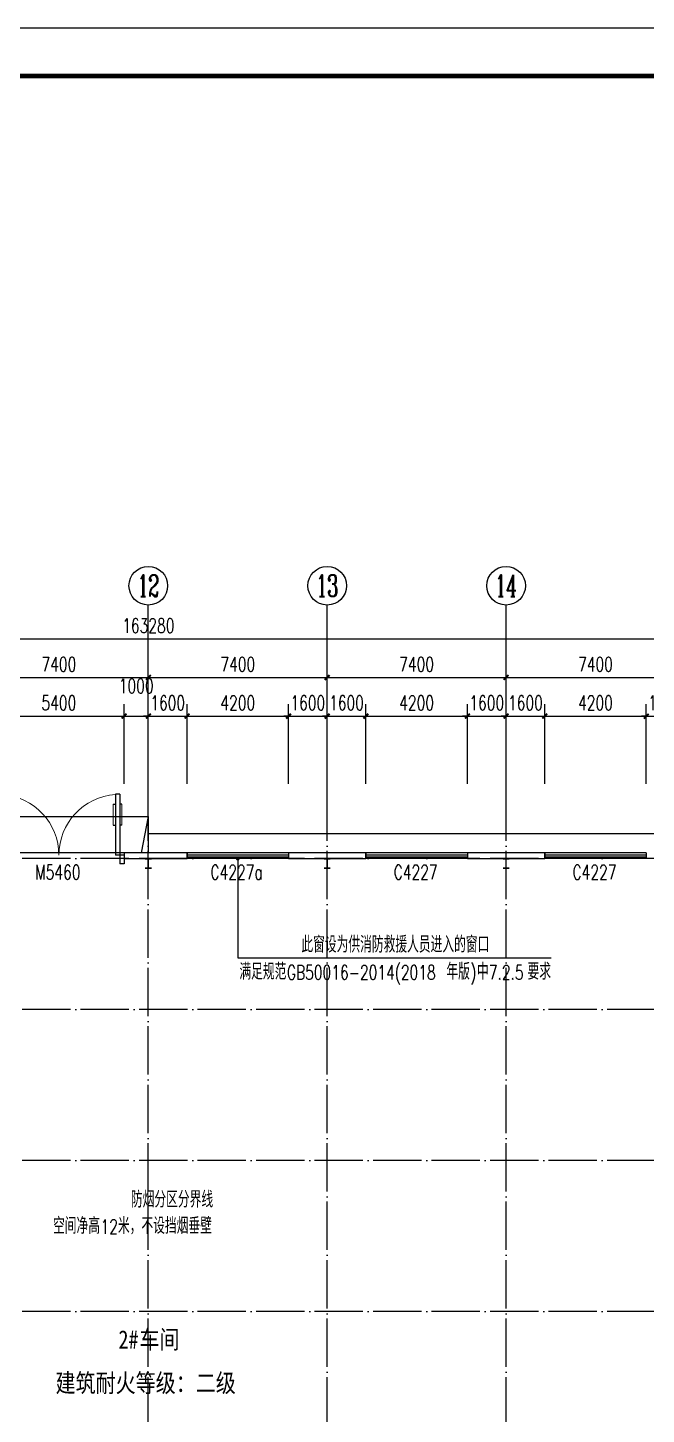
# Model space of a CAD drawing. Extents: x 13898408 to 14113608, y -853943 to -68012.
# Drawn here: x 13993020 to 14018608, y -262646 to -205243 of the extents above; entities that cross this region are included whole.
import ezdxf
from ezdxf.enums import TextEntityAlignment as Align

# ---------------------------------------------------------------- set-up
doc = ezdxf.new("R2010")
doc.units = 0
doc.header["$LTSCALE"] = 1000
doc.header["$MEASUREMENT"] = 0
doc.linetypes.add('DOTE', pattern=[2.42, 2, -0.2, 0.02, -0.2])
for name, color, linetype in [('AXIS', 3, 'Continuous'), ('AXIS_TEXT', 7, 'Continuous'), ('COLUMN', 2, 'Continuous'), ('DIM_LEAD', 3, 'Continuous'), ('DIM_SYMB', 3, 'Continuous'), ('DOTE', 1, 'DOTE'), ('PUB_DIM', 3, 'Continuous'), ('PUB_TEXT', 7, 'Continuous'), ('TK', 4, 'Continuous'), ('WALL-PARAPET', 6, 'Continuous'), ('WINDOW', 4, 'Continuous'), ('WINDOW_TEXT', 7, 'Continuous')]:
    doc.layers.add(name, color=color, linetype=linetype)
doc.styles.add('_TCH_AXIS', font='COMPLEX', dxfattribs={"bigfont": 'GBCBIG'})
doc.styles.add('_TCH_DIM', font='SIMPLEX', dxfattribs={"bigfont": 'GBCBIG'})
doc.styles.add('_TCH_DIM_T3', font='SIMPLEX', dxfattribs={"width": 0.705882, "bigfont": 'GBCBIG'})
doc.styles.add('_TCH_WINDOW', font='SIMPLEX', dxfattribs={"height": 3.5, "bigfont": 'GBCBIG'})
doc.styles.add('COMPLEX', font='COMPLEX')
doc.styles.add('YAYA', font='', dxfattribs={"width": 0.8, "height": 1})
doc.styles.get('YAYA').set_extended_font_data('SimSun')
doc.dimstyles.new('_TCH_ARCH&&200', dxfattribs={"dimtxt": 595, "dimasz": 200, "dimexe": 500, "dimexo": 600, "dimgap": 252.5, "dimtad": 1, "dimdec": 0, "dimzin": 0, "dimdsep": 46, "dimtxsty": '_TCH_DIM_T3', "dimblk": 'ARCHTICK', "dimcen": 0.09, "dimclrt": 7, "dimazin": 2, "dimtfac": 1, "dimtdec": 0, "dimtix": 1, "dimtmove": 2, "dimatfit": 3, "dimfxl": 0, "dimtolj": 1, "dimtzin": 0, "dimarcsym": 0})

# ---------------------------------------------------------------- blocks, each defined once
blk = doc.blocks.new('A$C797E1D2B')
at = {"layer": 'COLUMN'}
h = blk.add_hatch(color=256, dxfattribs=at)
h.paths.add_polyline_path([(125, 400), (250, 400), (250, 388), (130, 388), (130, 200), (125, 200)])
h.paths.add_polyline_path([(0, 400), (125, 400), (125, 200), (120, 200), (120, 388), (0, 388)])
h.paths.add_polyline_path([(0, 12), (120, 12), (120, 200), (125, 200), (125, 0), (0, 0)])
h.paths.add_polyline_path([(125, 200), (130, 200), (130, 12), (250, 12), (250, 0), (125, 0)])
blk.add_lwpolyline([(250, 0), (250, 12), (130, 12), (130, 388), (250, 388), (250, 400), (0, 400), (0, 388), (120, 388), (120, 12), (0, 12), (0, 0)], close=True, dxfattribs=at)
blk = doc.blocks.new('GeYuanFrame_54710130', base_point=(20.09, 4.53))
at = {"layer": 'TK'}
blk.add_lwpolyline([(20.09, 4.53), (20.09, 598.53), (1071.09, 598.53), (1071.09, 4.53)], close=True, dxfattribs=at)
at = {"layer": 'TK', "const_width": 1}
blk.add_lwpolyline([(45.09, 588.53), (1061.09, 588.53), (1061.09, 14.53), (45.09, 14.53)], close=True, dxfattribs=at)
blk = doc.blocks.new('_AXISO')
blk.add_circle((0, 0), 0.5)
at = {"layer": 'AXIS_TEXT', "style": 'COMPLEX', "width": 1.041667}
blk.add_attdef('A', text='', height=0.56, dxfattribs=at).set_placement((-0.25, -0.28), (0.25, -0.28), align=Align.FIT)
blk = doc.blocks.new('_ArchTick')
at = {"color": 0, "linetype": 'ByBlock', "const_width": 0.4}
blk.add_lwpolyline([(-0.5, -0.5), (0.5, 0.5)], dxfattribs=at)
blk = doc.blocks.new('*D99')
at = {"layer": 'AXIS', "color": 0, "lineweight": -2}
for p, q in [((13916368, -236543), (13916368, -230043)), ((14079648, -236543), (14079648, -230043)), ((13916368, -230543), (14079648, -230543))]:
    blk.add_line(p, q, dxfattribs=at)
at = {"layer": 'Defpoints', "color": 0}
for p in [(14079648, -230543), (13916368, -237143), (14079648, -237143)]:
    blk.add_point(p, dxfattribs=at)
at = {"layer": 'AXIS', "color": 0, "lineweight": -2, "xscale": 200, "yscale": 200, "zscale": 200, "rotation": 180}
blk.add_blockref('_ArchTick', (13916368, -230543), dxfattribs=at)
at = {"layer": 'AXIS', "color": 0, "lineweight": -2, "xscale": 200, "yscale": 200, "zscale": 200}
blk.add_blockref('_ArchTick', (14079648, -230543), dxfattribs=at)
at = {"layer": 'AXIS', "color": 7, "insert": (13998008, -229993), "char_height": 595, "attachment_point": 5, "style": '_TCH_DIM_T3'}
blk.add_mtext('\\A1;163280', dxfattribs=at)
blk = doc.blocks.new('*D111')
at = {"layer": 'AXIS', "color": 0, "lineweight": -2}
for p, q in [((13990608, -236543), (13990608, -231643)), ((13998008, -236543), (13998008, -231643)), ((13990608, -232143), (13998008, -232143))]:
    blk.add_line(p, q, dxfattribs=at)
at = {"layer": 'Defpoints', "color": 0}
for p in [(13998008, -232143), (13990608, -237143), (13998008, -237143)]:
    blk.add_point(p, dxfattribs=at)
at = {"layer": 'AXIS', "color": 0, "lineweight": -2, "xscale": 200, "yscale": 200, "zscale": 200, "rotation": 180}
blk.add_blockref('_ArchTick', (13990608, -232143), dxfattribs=at)
at = {"layer": 'AXIS', "color": 0, "lineweight": -2, "xscale": 200, "yscale": 200, "zscale": 200}
blk.add_blockref('_ArchTick', (13998008, -232143), dxfattribs=at)
at = {"layer": 'AXIS', "color": 7, "insert": (13994308, -231593), "char_height": 595, "attachment_point": 5, "style": '_TCH_DIM_T3'}
blk.add_mtext('\\A1;7400', dxfattribs=at)
blk = doc.blocks.new('*D112')
at = {"layer": 'AXIS', "color": 0, "lineweight": -2}
for p, q in [((13998008, -236543), (13998008, -231643)), ((14005408, -236543), (14005408, -231643)), ((13998008, -232143), (14005408, -232143))]:
    blk.add_line(p, q, dxfattribs=at)
at = {"layer": 'Defpoints', "color": 0}
for p in [(14005408, -232143), (13998008, -237143), (14005408, -237143)]:
    blk.add_point(p, dxfattribs=at)
at = {"layer": 'AXIS', "color": 0, "lineweight": -2, "xscale": 200, "yscale": 200, "zscale": 200, "rotation": 180}
blk.add_blockref('_ArchTick', (13998008, -232143), dxfattribs=at)
at = {"layer": 'AXIS', "color": 0, "lineweight": -2, "xscale": 200, "yscale": 200, "zscale": 200}
blk.add_blockref('_ArchTick', (14005408, -232143), dxfattribs=at)
at = {"layer": 'AXIS', "color": 7, "insert": (14001708, -231593), "char_height": 595, "attachment_point": 5, "style": '_TCH_DIM_T3'}
blk.add_mtext('\\A1;7400', dxfattribs=at)
blk = doc.blocks.new('*D113')
at = {"layer": 'AXIS', "color": 0, "lineweight": -2}
for p, q in [((14005408, -236543), (14005408, -231643)), ((14012808, -236543), (14012808, -231643)), ((14005408, -232143), (14012808, -232143))]:
    blk.add_line(p, q, dxfattribs=at)
at = {"layer": 'Defpoints', "color": 0}
for p in [(14012808, -232143), (14005408, -237143), (14012808, -237143)]:
    blk.add_point(p, dxfattribs=at)
at = {"layer": 'AXIS', "color": 0, "lineweight": -2, "xscale": 200, "yscale": 200, "zscale": 200, "rotation": 180}
blk.add_blockref('_ArchTick', (14005408, -232143), dxfattribs=at)
at = {"layer": 'AXIS', "color": 0, "lineweight": -2, "xscale": 200, "yscale": 200, "zscale": 200}
blk.add_blockref('_ArchTick', (14012808, -232143), dxfattribs=at)
at = {"layer": 'AXIS', "color": 7, "insert": (14009108, -231593), "char_height": 595, "attachment_point": 5, "style": '_TCH_DIM_T3'}
blk.add_mtext('\\A1;7400', dxfattribs=at)
blk = doc.blocks.new('*D114')
at = {"layer": 'AXIS', "color": 0, "lineweight": -2}
for p, q in [((14012808, -236543), (14012808, -231643)), ((14020208, -236543), (14020208, -231643)), ((14012808, -232143), (14020208, -232143))]:
    blk.add_line(p, q, dxfattribs=at)
at = {"layer": 'Defpoints', "color": 0}
for p in [(14020208, -232143), (14012808, -237143), (14020208, -237143)]:
    blk.add_point(p, dxfattribs=at)
at = {"layer": 'AXIS', "color": 0, "lineweight": -2, "xscale": 200, "yscale": 200, "zscale": 200, "rotation": 180}
blk.add_blockref('_ArchTick', (14012808, -232143), dxfattribs=at)
at = {"layer": 'AXIS', "color": 0, "lineweight": -2, "xscale": 200, "yscale": 200, "zscale": 200}
blk.add_blockref('_ArchTick', (14020208, -232143), dxfattribs=at)
at = {"layer": 'AXIS', "color": 7, "insert": (14016508, -231593), "char_height": 595, "attachment_point": 5, "style": '_TCH_DIM_T3'}
blk.add_mtext('\\A1;7400', dxfattribs=at)
blk = doc.blocks.new('$DorLib2D$00000011')
for p, q in [((-0.467, 0.471), (-0.467, -0.062)), ((-0.467, 0.471), (-0.433, 0.471)), ((-0.433, 0.471), (-0.433, 0.004)), ((0.433, 0.471), (0.433, 0.004)), ((0.467, 0.471), (0.433, 0.471)), ((0.467, 0.471), (0.467, -0.062)), ((-0.483, 0.396), (-0.467, 0.396)), ((-0.417, 0.396), (-0.433, 0.396)), ((0.417, 0.396), (0.433, 0.396)), ((0.483, 0.396), (0.467, 0.396)), ((-0.483, 0.235), (-0.467, 0.235)), ((-0.417, 0.235), (-0.433, 0.235)), ((0.417, 0.235), (0.433, 0.235)), ((0.483, 0.235), (0.467, 0.235)), ((-0.5, 0.004), (-0.433, 0.004)), ((-0.5, 0.004), (-0.5, -0.062)), ((0.5, 0.004), (0.433, 0.004)), ((0.5, 0.004), (0.5, -0.062)), ((-0.5, -0.062), (-0.467, -0.062)), ((0.5, -0.062), (0.467, -0.062))]:
    blk.add_line(p, q)
at = {"lineweight": 13}
for p, q in [((-0.483, 0.396), (-0.483, 0.235)), ((-0.417, 0.396), (-0.417, 0.235)), ((0.417, 0.396), (0.417, 0.235)), ((0.483, 0.396), (0.483, 0.235))]:
    blk.add_line(p, q, dxfattribs=at)
for centre, start, end in [((-0.467, 0.004), 0, 85.904), ((0.467, 0.004), 94.096, 180)]:
    blk.add_arc(centre, 0.467, start, end, dxfattribs=at)
blk = doc.blocks.new('$TCHSYS$WIN2D')
for p, q in [((-0.5, 0.5), (0.5, 0.5)), ((-0.5, 0.5), (-0.5, -0.5)), ((0.5, 0.5), (0.5, -0.5)), ((0.5, 0.167), (-0.5, 0.167)), ((0.5, -0.167), (-0.5, -0.167)), ((-0.5, -0.5), (0.5, -0.5))]:
    blk.add_line(p, q)
blk = doc.blocks.new('*D472')
at = {"layer": 'Defpoints', "color": 0}
for p in [(13997008, -233743), (13991608, -237143), (13997008, -237143)]:
    blk.add_point(p, dxfattribs=at)
at = {"layer": 'PUB_DIM', "color": 0, "lineweight": -2}
for p, q in [((13991608, -236543), (13991608, -233243)), ((13997008, -236543), (13997008, -233243)), ((13991608, -233743), (13997008, -233743))]:
    blk.add_line(p, q, dxfattribs=at)
at = {"layer": 'PUB_DIM', "color": 0, "lineweight": -2, "xscale": 200, "yscale": 200, "zscale": 200, "rotation": 180}
blk.add_blockref('_ArchTick', (13991608, -233743), dxfattribs=at)
at = {"layer": 'PUB_DIM', "color": 0, "lineweight": -2, "xscale": 200, "yscale": 200, "zscale": 200}
blk.add_blockref('_ArchTick', (13997008, -233743), dxfattribs=at)
at = {"layer": 'PUB_DIM', "color": 7, "insert": (13994308, -233193), "char_height": 595, "attachment_point": 5, "style": '_TCH_DIM_T3'}
blk.add_mtext('\\A1;5400', dxfattribs=at)
blk = doc.blocks.new('*D473')
at = {"layer": 'Defpoints', "color": 0}
for p in [(13998008, -233743), (13997008, -237143), (13998008, -237143)]:
    blk.add_point(p, dxfattribs=at)
at = {"layer": 'PUB_DIM', "color": 0, "lineweight": -2}
for p, q in [((13997008, -236543), (13997008, -233243)), ((13998008, -236543), (13998008, -233243)), ((13997008, -233743), (13998008, -233743))]:
    blk.add_line(p, q, dxfattribs=at)
at = {"layer": 'PUB_DIM', "color": 0, "lineweight": -2, "xscale": 200, "yscale": 200, "zscale": 200, "rotation": 180}
blk.add_blockref('_ArchTick', (13997008, -233743), dxfattribs=at)
at = {"layer": 'PUB_DIM', "color": 0, "lineweight": -2, "xscale": 200, "yscale": 200, "zscale": 200}
blk.add_blockref('_ArchTick', (13998008, -233743), dxfattribs=at)
at = {"layer": 'PUB_DIM', "color": 7, "insert": (13997508, -232493), "char_height": 595, "attachment_point": 5, "style": '_TCH_DIM_T3'}
blk.add_mtext('\\A1;1000', dxfattribs=at)
blk = doc.blocks.new('*D474')
at = {"layer": 'Defpoints', "color": 0}
for p in [(13999608, -233743), (13998008, -237143), (13999608, -237143)]:
    blk.add_point(p, dxfattribs=at)
at = {"layer": 'PUB_DIM', "color": 0, "lineweight": -2}
for p, q in [((13998008, -236543), (13998008, -233243)), ((13999608, -236543), (13999608, -233243)), ((13998008, -233743), (13997808, -233743)), ((13998008, -233743), (13999608, -233743)), ((13999608, -233743), (13999808, -233743))]:
    blk.add_line(p, q, dxfattribs=at)
at = {"layer": 'PUB_DIM', "color": 0, "lineweight": -2, "xscale": 200, "yscale": 200, "zscale": 200}
blk.add_blockref('_ArchTick', (13998008, -233743), dxfattribs=at)
at = {"layer": 'PUB_DIM', "color": 0, "lineweight": -2, "xscale": 200, "yscale": 200, "zscale": 200, "rotation": 180}
blk.add_blockref('_ArchTick', (13999608, -233743), dxfattribs=at)
at = {"layer": 'PUB_DIM', "color": 7, "insert": (13998808, -233193), "char_height": 595, "attachment_point": 5, "style": '_TCH_DIM_T3'}
blk.add_mtext('\\A1;1600', dxfattribs=at)
blk = doc.blocks.new('*D475')
at = {"layer": 'Defpoints', "color": 0}
for p in [(14003808, -233743), (13999608, -237143), (14003808, -237143)]:
    blk.add_point(p, dxfattribs=at)
at = {"layer": 'PUB_DIM', "color": 0, "lineweight": -2}
for p, q in [((13999608, -236543), (13999608, -233243)), ((14003808, -236543), (14003808, -233243)), ((13999608, -233743), (14003808, -233743))]:
    blk.add_line(p, q, dxfattribs=at)
at = {"layer": 'PUB_DIM', "color": 0, "lineweight": -2, "xscale": 200, "yscale": 200, "zscale": 200, "rotation": 180}
blk.add_blockref('_ArchTick', (13999608, -233743), dxfattribs=at)
at = {"layer": 'PUB_DIM', "color": 0, "lineweight": -2, "xscale": 200, "yscale": 200, "zscale": 200}
blk.add_blockref('_ArchTick', (14003808, -233743), dxfattribs=at)
at = {"layer": 'PUB_DIM', "color": 7, "insert": (14001708, -233193), "char_height": 595, "attachment_point": 5, "style": '_TCH_DIM_T3'}
blk.add_mtext('\\A1;4200', dxfattribs=at)
blk = doc.blocks.new('*D476')
at = {"layer": 'Defpoints', "color": 0}
for p in [(14005408, -233743), (14003808, -237143), (14005408, -237143)]:
    blk.add_point(p, dxfattribs=at)
at = {"layer": 'PUB_DIM', "color": 0, "lineweight": -2}
for p, q in [((14003808, -236543), (14003808, -233243)), ((14005408, -236543), (14005408, -233243)), ((14003808, -233743), (14003608, -233743)), ((14003808, -233743), (14005408, -233743)), ((14005408, -233743), (14005608, -233743))]:
    blk.add_line(p, q, dxfattribs=at)
at = {"layer": 'PUB_DIM', "color": 0, "lineweight": -2, "xscale": 200, "yscale": 200, "zscale": 200}
blk.add_blockref('_ArchTick', (14003808, -233743), dxfattribs=at)
at = {"layer": 'PUB_DIM', "color": 0, "lineweight": -2, "xscale": 200, "yscale": 200, "zscale": 200, "rotation": 180}
blk.add_blockref('_ArchTick', (14005408, -233743), dxfattribs=at)
at = {"layer": 'PUB_DIM', "color": 7, "insert": (14004608, -233193), "char_height": 595, "attachment_point": 5, "style": '_TCH_DIM_T3'}
blk.add_mtext('\\A1;1600', dxfattribs=at)
blk = doc.blocks.new('*D477')
at = {"layer": 'Defpoints', "color": 0}
for p in [(14007008, -233743), (14005408, -237143), (14007008, -237143)]:
    blk.add_point(p, dxfattribs=at)
at = {"layer": 'PUB_DIM', "color": 0, "lineweight": -2}
for p, q in [((14005408, -236543), (14005408, -233243)), ((14007008, -236543), (14007008, -233243)), ((14005408, -233743), (14005208, -233743)), ((14005408, -233743), (14007008, -233743)), ((14007008, -233743), (14007208, -233743))]:
    blk.add_line(p, q, dxfattribs=at)
at = {"layer": 'PUB_DIM', "color": 0, "lineweight": -2, "xscale": 200, "yscale": 200, "zscale": 200}
blk.add_blockref('_ArchTick', (14005408, -233743), dxfattribs=at)
at = {"layer": 'PUB_DIM', "color": 0, "lineweight": -2, "xscale": 200, "yscale": 200, "zscale": 200, "rotation": 180}
blk.add_blockref('_ArchTick', (14007008, -233743), dxfattribs=at)
at = {"layer": 'PUB_DIM', "color": 7, "insert": (14006208, -233193), "char_height": 595, "attachment_point": 5, "style": '_TCH_DIM_T3'}
blk.add_mtext('\\A1;1600', dxfattribs=at)
blk = doc.blocks.new('*D478')
at = {"layer": 'Defpoints', "color": 0}
for p in [(14011208, -233743), (14007008, -237143), (14011208, -237143)]:
    blk.add_point(p, dxfattribs=at)
at = {"layer": 'PUB_DIM', "color": 0, "lineweight": -2}
for p, q in [((14007008, -236543), (14007008, -233243)), ((14011208, -236543), (14011208, -233243)), ((14007008, -233743), (14011208, -233743))]:
    blk.add_line(p, q, dxfattribs=at)
at = {"layer": 'PUB_DIM', "color": 0, "lineweight": -2, "xscale": 200, "yscale": 200, "zscale": 200, "rotation": 180}
blk.add_blockref('_ArchTick', (14007008, -233743), dxfattribs=at)
at = {"layer": 'PUB_DIM', "color": 0, "lineweight": -2, "xscale": 200, "yscale": 200, "zscale": 200}
blk.add_blockref('_ArchTick', (14011208, -233743), dxfattribs=at)
at = {"layer": 'PUB_DIM', "color": 7, "insert": (14009108, -233193), "char_height": 595, "attachment_point": 5, "style": '_TCH_DIM_T3'}
blk.add_mtext('\\A1;4200', dxfattribs=at)
blk = doc.blocks.new('*D479')
at = {"layer": 'Defpoints', "color": 0}
for p in [(14012808, -233743), (14011208, -237143), (14012808, -237143)]:
    blk.add_point(p, dxfattribs=at)
at = {"layer": 'PUB_DIM', "color": 0, "lineweight": -2}
for p, q in [((14011208, -236543), (14011208, -233243)), ((14012808, -236543), (14012808, -233243)), ((14011208, -233743), (14011008, -233743)), ((14011208, -233743), (14012808, -233743)), ((14012808, -233743), (14013008, -233743))]:
    blk.add_line(p, q, dxfattribs=at)
at = {"layer": 'PUB_DIM', "color": 0, "lineweight": -2, "xscale": 200, "yscale": 200, "zscale": 200}
blk.add_blockref('_ArchTick', (14011208, -233743), dxfattribs=at)
at = {"layer": 'PUB_DIM', "color": 0, "lineweight": -2, "xscale": 200, "yscale": 200, "zscale": 200, "rotation": 180}
blk.add_blockref('_ArchTick', (14012808, -233743), dxfattribs=at)
at = {"layer": 'PUB_DIM', "color": 7, "insert": (14012008, -233193), "char_height": 595, "attachment_point": 5, "style": '_TCH_DIM_T3'}
blk.add_mtext('\\A1;1600', dxfattribs=at)
blk = doc.blocks.new('*D480')
at = {"layer": 'Defpoints', "color": 0}
for p in [(14014408, -233743), (14012808, -237143), (14014408, -237143)]:
    blk.add_point(p, dxfattribs=at)
at = {"layer": 'PUB_DIM', "color": 0, "lineweight": -2}
for p, q in [((14012808, -236543), (14012808, -233243)), ((14014408, -236543), (14014408, -233243)), ((14012808, -233743), (14012608, -233743)), ((14012808, -233743), (14014408, -233743)), ((14014408, -233743), (14014608, -233743))]:
    blk.add_line(p, q, dxfattribs=at)
at = {"layer": 'PUB_DIM', "color": 0, "lineweight": -2, "xscale": 200, "yscale": 200, "zscale": 200}
blk.add_blockref('_ArchTick', (14012808, -233743), dxfattribs=at)
at = {"layer": 'PUB_DIM', "color": 0, "lineweight": -2, "xscale": 200, "yscale": 200, "zscale": 200, "rotation": 180}
blk.add_blockref('_ArchTick', (14014408, -233743), dxfattribs=at)
at = {"layer": 'PUB_DIM', "color": 7, "insert": (14013608, -233193), "char_height": 595, "attachment_point": 5, "style": '_TCH_DIM_T3'}
blk.add_mtext('\\A1;1600', dxfattribs=at)
blk = doc.blocks.new('*D481')
at = {"layer": 'Defpoints', "color": 0}
for p in [(14018608, -233743), (14014408, -237143), (14018608, -237143)]:
    blk.add_point(p, dxfattribs=at)
at = {"layer": 'PUB_DIM', "color": 0, "lineweight": -2}
for p, q in [((14014408, -236543), (14014408, -233243)), ((14018608, -236543), (14018608, -233243)), ((14014408, -233743), (14018608, -233743))]:
    blk.add_line(p, q, dxfattribs=at)
at = {"layer": 'PUB_DIM', "color": 0, "lineweight": -2, "xscale": 200, "yscale": 200, "zscale": 200, "rotation": 180}
blk.add_blockref('_ArchTick', (14014408, -233743), dxfattribs=at)
at = {"layer": 'PUB_DIM', "color": 0, "lineweight": -2, "xscale": 200, "yscale": 200, "zscale": 200}
blk.add_blockref('_ArchTick', (14018608, -233743), dxfattribs=at)
at = {"layer": 'PUB_DIM', "color": 7, "insert": (14016508, -233193), "char_height": 595, "attachment_point": 5, "style": '_TCH_DIM_T3'}
blk.add_mtext('\\A1;4200', dxfattribs=at)
blk = doc.blocks.new('*D482')
at = {"layer": 'Defpoints', "color": 0}
for p in [(14020208, -233743), (14018608, -237143), (14020208, -237143)]:
    blk.add_point(p, dxfattribs=at)
at = {"layer": 'PUB_DIM', "color": 0, "lineweight": -2}
for p, q in [((14018608, -236543), (14018608, -233243)), ((14020208, -236543), (14020208, -233243)), ((14018608, -233743), (14018408, -233743)), ((14018608, -233743), (14020208, -233743)), ((14020208, -233743), (14020408, -233743))]:
    blk.add_line(p, q, dxfattribs=at)
at = {"layer": 'PUB_DIM', "color": 0, "lineweight": -2, "xscale": 200, "yscale": 200, "zscale": 200}
blk.add_blockref('_ArchTick', (14018608, -233743), dxfattribs=at)
at = {"layer": 'PUB_DIM', "color": 0, "lineweight": -2, "xscale": 200, "yscale": 200, "zscale": 200, "rotation": 180}
blk.add_blockref('_ArchTick', (14020208, -233743), dxfattribs=at)
at = {"layer": 'PUB_DIM', "color": 7, "insert": (14019408, -233193), "char_height": 595, "attachment_point": 5, "style": '_TCH_DIM_T3'}
blk.add_mtext('\\A1;1600', dxfattribs=at)

msp = doc.modelspace()

# ---------------------------------------------------------------- linework, layer by layer
at = {"ltscale": 0.5}
msp.add_line((13998008, -237903.1), (13997708, -239403.1), dxfattribs=at)
for points in [[(13990608, -239403.1), (13990608, -237903.1), (13998008, -237903.1), (13998008, -239403.1)], [(13998008, -238603.1), (14049808, -238603.1)]]:
    msp.add_lwpolyline(points, dxfattribs=at)
at = {"layer": 'AXIS'}
for p, q in [((13998008, -237143.1), (13998008, -229143.1)), ((14005408, -237143.1), (14005408, -229143.1)), ((14012808, -237143.1), (14012808, -229143.1))]:
    msp.add_line(p, q, dxfattribs=at)
at = {"layer": 'DIM_LEAD'}
for p, q in [((14001708, -239643.1), (14001708, -243743.1)), ((14001708, -243743.1), (14014669.7, -243743.1))]:
    msp.add_line(p, q, dxfattribs=at)
at = {"layer": 'DIM_LEAD', "const_width": 80}
msp.add_lwpolyline([(14001708, -239603.1, 1), (14001708, -239683.1, 1)], format="xyb", close=True, dxfattribs=at)
at = {"layer": 'DIM_SYMB'}
msp.add_lwpolyline([(14000608, -254335, 0, 0, 0), (13992608, -254335, 0, 0, 0), (13991208, -254335, 160, 0, 0), (13990608, -254335, 0, 0, 0)], format="xyseb", dxfattribs=at)
at = {"layer": 'DOTE'}
for p, q in [((13998008, -292143.1), (13998008, -237143.1)), ((14005408, -292143.1), (14005408, -237143.1)), ((14012808, -292143.1), (14012808, -237143.1)), ((14081908, -239643.1), (13914108, -239643.1)), ((14081908, -245893.1), (13914108, -245893.1)), ((14081908, -252143.1), (13914108, -252143.1)), ((14081908, -258393.1), (13914108, -258393.1))]:
    msp.add_line(p, q, dxfattribs=at)
at = {"layer": 'WALL-PARAPET'}
for p, q in [((13999608, -239403.1), (13997008, -239403.1)), ((13997008, -239403.1), (13997008, -239643.1)), ((13997008, -239643.1), (13999608, -239643.1)), ((13999608, -239643.1), (13999608, -239403.1)), ((14007008, -239403.1), (14003808, -239403.1)), ((14003808, -239403.1), (14003808, -239643.1)), ((14003808, -239643.1), (14007008, -239643.1)), ((14007008, -239643.1), (14007008, -239403.1)), ((14014408, -239403.1), (14011208, -239403.1)), ((14011208, -239403.1), (14011208, -239643.1)), ((14011208, -239643.1), (14014408, -239643.1)), ((14014408, -239643.1), (14014408, -239403.1))]:
    msp.add_line(p, q, dxfattribs=at)
at = {"layer": 'WINDOW'}
msp.add_line((13997008, -239403.1), (13991608, -239403.1), dxfattribs=at)

# ---------------------------------------------------------------- block references
at = {"xscale": 200, "yscale": 200, "zscale": 200}
msp.add_blockref('GeYuanFrame_54710130', (13898408, -324043.1), dxfattribs=at)
at = {"rotation": 180}
for p in [(13998133, -239643.1), (14005533, -239643.1), (14012933, -239643.1)]:
    msp.add_blockref('A$C797E1D2B', p, dxfattribs=at)
at = {"layer": 'AXIS'}
ref = msp.add_blockref('_AXISO', (13998008, -228343.1), dxfattribs=dict(at, xscale=1600, yscale=1600, zscale=1600))
ref.add_attrib('A', '12', dxfattribs={"layer": 'AXIS_TEXT', "ltscale": 0.5, "height": 905.1, "style": '_TCH_AXIS', "width": 0.724138}).set_placement((13997555.4, -228795.6), (13998460.5, -228795.6), align=Align.FIT)
ref = msp.add_blockref('_AXISO', (14005408, -228343.1), dxfattribs=dict(at, xscale=1600, yscale=1600, zscale=1600))
ref.add_attrib('A', '13', dxfattribs={"layer": 'AXIS_TEXT', "ltscale": 0.5, "height": 905.1, "style": '_TCH_AXIS', "width": 0.724138}).set_placement((14004955.4, -228795.6), (14005860.5, -228795.6), align=Align.FIT)
ref = msp.add_blockref('_AXISO', (14012808, -228343.1), dxfattribs=dict(at, xscale=1600, yscale=1600, zscale=1600))
ref.add_attrib('A', '14', dxfattribs={"layer": 'AXIS_TEXT', "ltscale": 0.5, "height": 905.1, "style": '_TCH_AXIS', "width": 0.677419}).set_placement((14012355.4, -228795.6), (14013260.5, -228795.6), align=Align.FIT)
at = {"layer": 'WINDOW'}
ref = msp.add_blockref('$DorLib2D$00000011', (13994308, -239523.1), dxfattribs=dict(at, xscale=5400, yscale=-5400, zscale=5400, rotation=180))
ref.add_attrib('A', 'M5460', (13993328, -240500.4), dxfattribs={"layer": 'WINDOW_TEXT', "ltscale": 0.5, "height": 595, "style": '_TCH_WINDOW', "width": 0.705882})
ref = msp.add_blockref('$TCHSYS$WIN2D', (14001708, -239523.1), dxfattribs=dict(at, xscale=4200, yscale=-240, zscale=4200, rotation=180))
ref.add_attrib('A', 'C4227a', (14000578, -240500.4), dxfattribs={"layer": 'WINDOW_TEXT', "ltscale": 0.5, "height": 595, "style": '_TCH_WINDOW', "width": 0.705882})
ref = msp.add_blockref('$TCHSYS$WIN2D', (14009108, -239523.1), dxfattribs=dict(at, xscale=4200, yscale=-240, zscale=4200, rotation=180))
ref.add_attrib('A', 'C4227', (14008158, -240500.4), dxfattribs={"layer": 'WINDOW_TEXT', "ltscale": 0.5, "height": 595, "style": '_TCH_WINDOW', "width": 0.705882})
ref = msp.add_blockref('$TCHSYS$WIN2D', (14016508, -239523.1), dxfattribs=dict(at, xscale=4200, yscale=-240, zscale=4200, rotation=180))
ref.add_attrib('A', 'C4227', (14015558, -240500.4), dxfattribs={"layer": 'WINDOW_TEXT', "ltscale": 0.5, "height": 595, "style": '_TCH_WINDOW', "width": 0.705882})

# ---------------------------------------------------------------- texts
at = {"layer": 'PUB_TEXT', "style": '_TCH_DIM'}
for s, height, p in [('此窗设为供消防救援人员进入的窗口', 675.177, (14004338.9, -243533.1)), ('满足规范', 675.18, (14001774.4, -244653.1)), ('年版', 675.18, (14010340.3, -244653.1)), ('中', 675.2, (14011603.3, -244653.1)), ('要求', 675.18, (14013694.8, -244653.1)), ('防烟分区分界线', 675.18, (13997286.7, -254087.8)), ('空间净高', 675.18, (13994064.6, -255178)), ('米，不设挡烟垂壁', 675.18, (13996750.5, -255178))]:
    msp.add_text(s, height=height, dxfattribs=at).set_placement(p)
at = {"layer": 'PUB_TEXT'}
for s, height, style, width, p in [('GB50016-2014(2018', 595, '_TCH_DIM', 0.705882, (14003740.3, -244653.1)), (')', 595, '_TCH_DIM', 0.705882, (14011323.3, -244653.1)), ('7.2.5', 595, '_TCH_DIM', 0.705882, (14012094.8, -244653.1)), ('12', 595, '_TCH_DIM', 0.705882, (13996030.5, -255178)), ('2#', 759.49, 'YAYA', 0.8, (13996774.2, -259929.8)), ('车间', 759.49, 'YAYA', 0.8, (13997638.4, -259929.8)), ('建筑耐火等级：二级', 759.49, 'YAYA', 0.8, (13994168.3, -261729.8))]:
    msp.add_text(s, height=height, dxfattribs=dict(at, style=style, width=width)).set_placement(p)

# ---------------------------------------------------------------- dimensions: what is measured, and where the dimension line sits
at = {"layer": 'AXIS'}
for p1, p2, distance, text, picture, middle in [((13916368, -237143.1), (14079648, -237143.1), 6600, '163280', '*D99', (13998008, -229993.1)), ((13990608, -237143.1), (13998008, -237143.1), 5000, '7400', '*D111', (13994308, -231593.1)), ((13998008, -237143.1), (14005408, -237143.1), 5000, '7400', '*D112', (14001708, -231593.1)), ((14005408, -237143.1), (14012808, -237143.1), 5000, '7400', '*D113', (14009108, -231593.1)), ((14012808, -237143.1), (14020208, -237143.1), 5000, '7400', '*D114', (14016508, -231593.1))]:
    dim = msp.add_aligned_dim(p1=p1, p2=p2, distance=distance, text=text, dimstyle='_TCH_ARCH&&200', dxfattribs=at)
    dim.commit()
    dim.dimension.update_dxf_attribs({"geometry": picture, "text_midpoint": middle})
at = {"layer": 'PUB_DIM'}
dim = msp.add_linear_dim(base=(13998008, -233743.1), p1=(13997008, -237143.1), p2=(13998008, -237143.1), angle=0, text='1000', dimstyle='_TCH_ARCH&&200', dxfattribs=at)
dim.commit()
dim.dimension.update_dxf_attribs({"geometry": '*D473', "text_midpoint": (13997508, -232493.1), "dimtype": 161})
for p1, p2, text, picture, middle in [((13991608, -237143.1), (13997008, -237143.1), '5400', '*D472', (13994308, -233193.1)), ((13998008, -237143.1), (13999608, -237143.1), '1600', '*D474', (13998808, -233193.1)), ((13999608, -237143.1), (14003808, -237143.1), '4200', '*D475', (14001708, -233193.1)), ((14003808, -237143.1), (14005408, -237143.1), '1600', '*D476', (14004608, -233193.1)), ((14005408, -237143.1), (14007008, -237143.1), '1600', '*D477', (14006208, -233193.1)), ((14007008, -237143.1), (14011208, -237143.1), '4200', '*D478', (14009108, -233193.1)), ((14011208, -237143.1), (14012808, -237143.1), '1600', '*D479', (14012008, -233193.1)), ((14012808, -237143.1), (14014408, -237143.1), '1600', '*D480', (14013608, -233193.1)), ((14014408, -237143.1), (14018608, -237143.1), '4200', '*D481', (14016508, -233193.1)), ((14018608, -237143.1), (14020208, -237143.1), '1600', '*D482', (14019408, -233193.1))]:
    dim = msp.add_aligned_dim(p1=p1, p2=p2, distance=3400, text=text, dimstyle='_TCH_ARCH&&200', dxfattribs=at)
    dim.commit()
    dim.dimension.update_dxf_attribs({"geometry": picture, "text_midpoint": middle})

doc.saveas('drawing.dxf')
